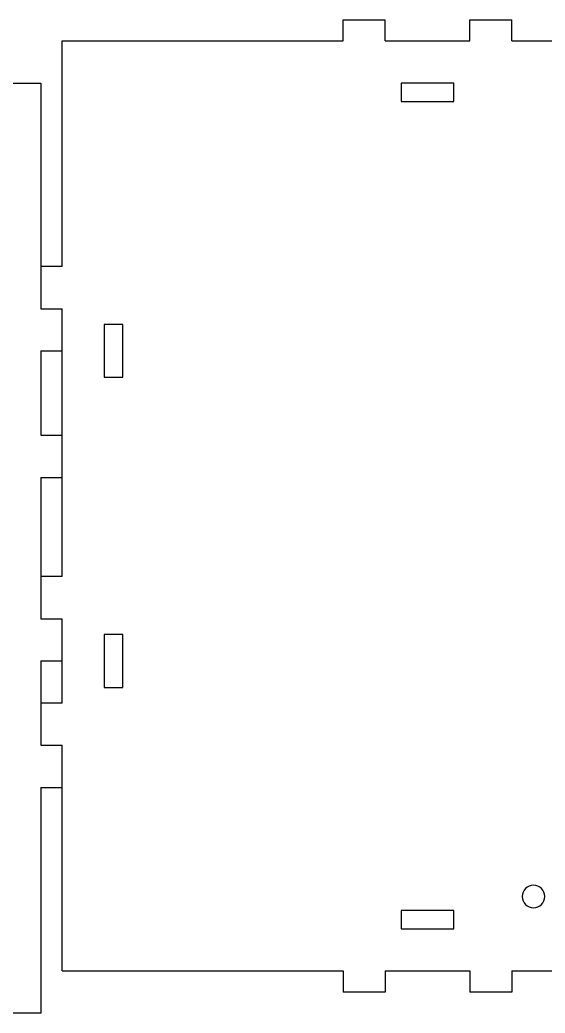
# Model space of a CAD drawing. Header units: inches. Extents: x 2 to 451, y 3 to 156.
# Drawn here: x 221.9 to 300.9, y 6.1 to 155.6 of the extents above; entities that cross this region are included whole.
import ezdxf

# ---------------------------------------------------------------- set-up
doc = ezdxf.new("R2010")
doc.units = ezdxf.units.IN
doc.header["$MEASUREMENT"] = 0

msp = doc.modelspace()

# ---------------------------------------------------------------- linework, layer by layer
for p, q in [((270.53, 155.62, 0), (276.88, 155.62, 0)), ((270.53, 152.45, 0), (270.53, 155.62, 0)), ((276.88, 152.45, 0), (276.88, 155.62, 0)), ((289.58, 155.62, 0), (295.93, 155.62, 0)), ((289.58, 152.45, 0), (289.58, 155.62, 0)), ((295.93, 152.45, 0), (295.93, 155.62, 0)), ((228.23, 152.45, 0), (270.53, 152.45, 0)), ((228.23, 118.48, 0), (228.23, 152.45, 0)), ((276.88, 152.45, 0), (289.58, 152.45, 0)), ((295.93, 152.45, 0), (325.53, 152.45, 0)), ((182.75, 146.1, 0), (225.05, 146.1, 0)), ((225.05, 146.1, 0), (225.05, 118.48, 0)), ((279.26, 146.1, 0), (279.26, 143.32, 0)), ((287.2, 146.1, 0), (279.26, 146.1, 0)), ((287.2, 143.32, 0), (287.2, 146.1, 0)), ((279.26, 143.32, 0), (287.2, 143.32, 0)), ((225.05, 118.48, 0), (225.05, 112.13, 0)), ((228.23, 118.48, 0), (225.05, 118.48, 0)), ((225.05, 112.13, 0), (228.23, 112.13, 0)), ((228.23, 105.78, 0), (228.23, 112.13, 0)), ((234.58, 109.75, 0), (234.58, 101.81, 0)), ((237.36, 109.75, 0), (234.58, 109.75, 0)), ((237.36, 101.81, 0), (237.36, 109.75, 0)), ((225.05, 105.78, 0), (225.05, 93.08, 0)), ((225.05, 105.78, 0), (228.23, 105.78, 0)), ((228.23, 99.43, 0), (228.23, 105.78, 0)), ((234.58, 101.81, 0), (237.36, 101.81, 0)), ((228.23, 93.08, 0), (228.23, 99.43, 0)), ((225.05, 93.08, 0), (228.23, 93.08, 0)), ((228.23, 86.73, 0), (228.23, 93.08, 0)), ((225.05, 86.73, 0), (225.05, 71.81, 0)), ((225.05, 86.73, 0), (228.23, 86.73, 0)), ((228.23, 71.81, 0), (228.23, 86.73, 0)), ((225.05, 71.81, 0), (225.05, 65.46, 0)), ((228.23, 71.81, 0), (225.05, 71.81, 0)), ((225.05, 65.46, 0), (228.23, 65.46, 0)), ((228.23, 59.11, 0), (228.23, 65.46, 0)), ((234.58, 63.08, 0), (234.58, 55.14, 0)), ((237.36, 63.08, 0), (234.58, 63.08, 0)), ((237.36, 55.14, 0), (237.36, 63.08, 0)), ((225.05, 59.11, 0), (225.05, 52.76, 0)), ((225.05, 59.11, 0), (228.23, 59.11, 0)), ((228.23, 52.76, 0), (228.23, 59.11, 0)), ((234.58, 55.14, 0), (237.36, 55.14, 0)), ((225.05, 52.76, 0), (225.05, 46.41, 0)), ((228.23, 52.76, 0), (225.05, 52.76, 0)), ((225.05, 46.41, 0), (228.23, 46.41, 0)), ((228.23, 40.06, 0), (228.23, 46.41, 0)), ((225.05, 40.06, 0), (225.05, 6.1, 0)), ((225.05, 40.06, 0), (228.23, 40.06, 0)), ((228.23, 12.45, 0), (228.23, 40.06, 0)), ((279.26, 21.57, 0), (279.26, 18.8, 0)), ((287.2, 21.57, 0), (279.26, 21.57, 0)), ((287.2, 18.8, 0), (287.2, 21.57, 0)), ((279.26, 18.8, 0), (287.2, 18.8, 0)), ((228.23, 12.45, 0), (270.53, 12.45, 0)), ((270.53, 12.45, 0), (270.53, 9.27, 0)), ((276.88, 12.45, 0), (289.58, 12.45, 0)), ((276.88, 12.45, 0), (276.88, 9.27, 0)), ((289.58, 12.45, 0), (289.58, 9.27, 0)), ((295.93, 12.45, 0), (295.93, 9.27, 0)), ((295.93, 12.45, 0), (380.53, 12.45, 0)), ((276.88, 9.27, 0), (270.53, 9.27, 0)), ((295.93, 9.27, 0), (289.58, 9.27, 0)), ((225.05, 6.1, 0), (212.75, 6.1, 0))]:
    msp.add_line(p, q)
at = {"extrusion": (-1.03744e-14, -4.3409e-10, -1)}
msp.add_circle((-299.19, 23.65, 0), 1.7, dxfattribs=at)

doc.saveas('drawing.dxf')
